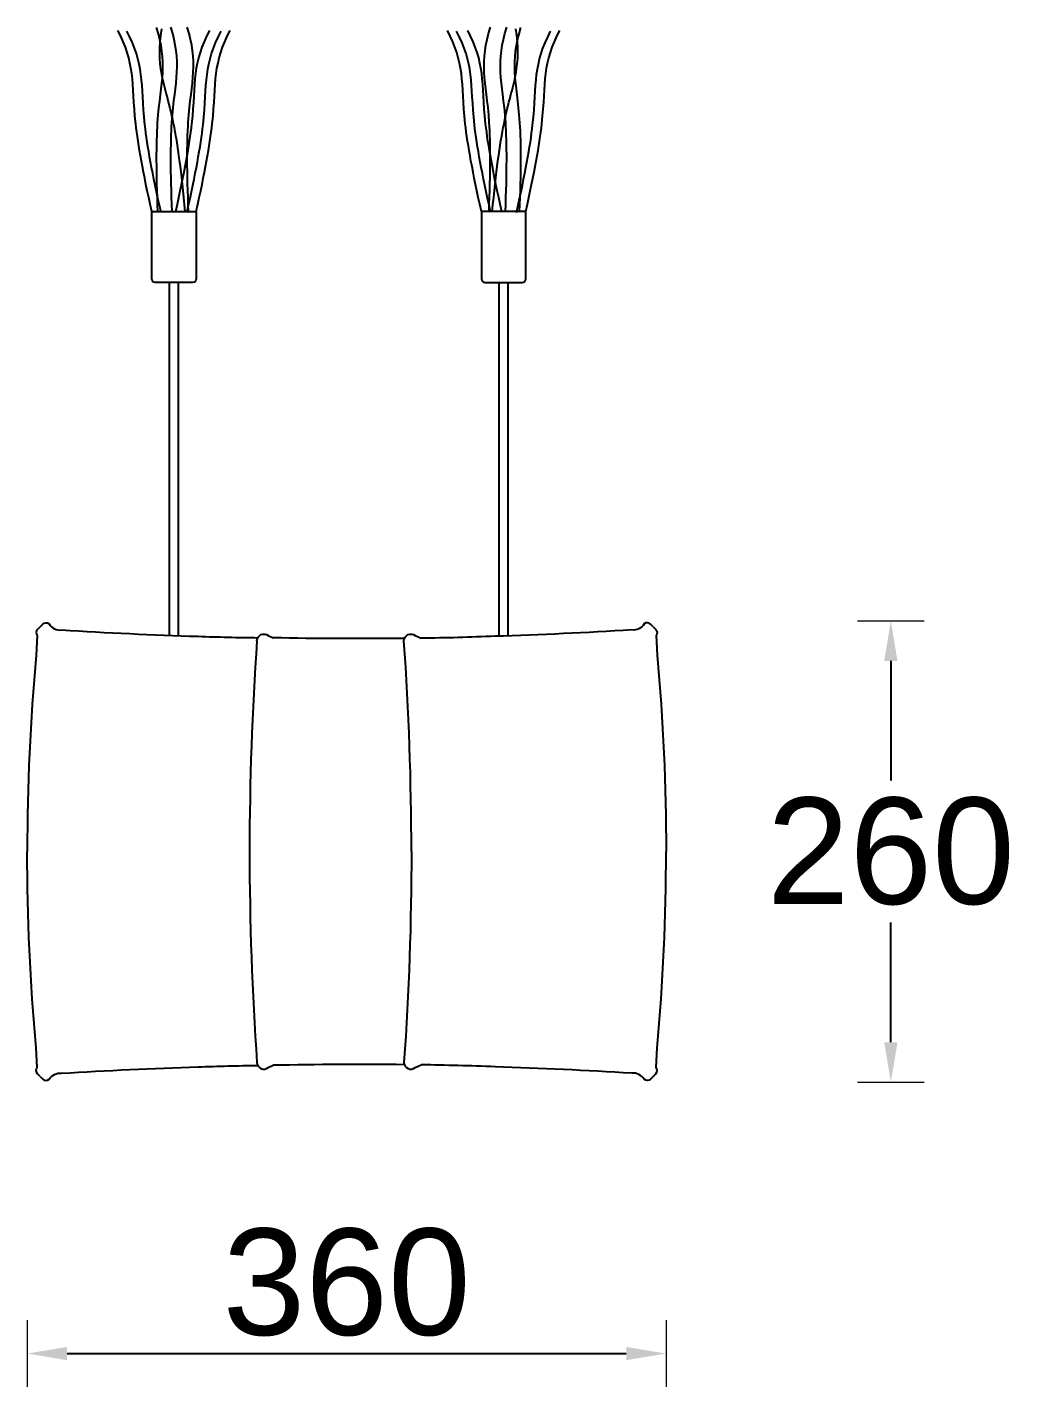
# Model space of a CAD drawing. Header units: millimetres. Extents: x 9689 to 29928, y 170 to 2690.
# Drawn here: x 21753 to 22308, y 1611 to 2378 of the extents above; entities that cross this region are included whole.
import ezdxf

# ---------------------------------------------------------------- set-up
doc = ezdxf.new("R2010")
doc.units = ezdxf.units.MM
doc.layers.add('_ARREDO', color=7, linetype='Continuous')
doc.layers.add('_QUOTE', color=1, linetype='Continuous', lineweight=9)
doc.styles.get("Standard").update_dxf_attribs({"font": 'arial.ttf'})
doc.dimstyles.new('1_1', dxfattribs={"dimscale": 15, "dimtxt": 4, "dimasz": 1.5, "dimexe": 1.25, "dimexo": 2, "dimtad": 1, "dimtih": 1, "dimtoh": 1, "dimdec": 0, "dimtxsty": 'Standard', "dimcen": 2.5, "dimclrd": 256, "dimclre": 256, "dimclrt": 256, "dimadec": 0, "dimazin": 0, "dimtfac": 1, "dimtdec": 0, "dimtmove": 0, "dimatfit": 3, "dimfxl": 1.25, "dimfxlon": 1, "dimlwe": 0, "dimarcsym": 0})

# ---------------------------------------------------------------- blocks, each defined once
blk = doc.blocks.new('*D9')
at = {"layer": '_QUOTE', "lineweight": 0, "transparency": 16777216}
for p, q in [((21753.16, 1648.77), (21753.16, 1611.27)), ((22113.16, 1648.77), (22113.16, 1611.27))]:
    blk.add_line(p, q, dxfattribs=at)
at = {"layer": '_QUOTE', "lineweight": -2, "transparency": 16777216}
blk.add_line((21775.66, 1630.02), (22090.66, 1630.02), dxfattribs=at)
at = {"layer": '_QUOTE', "transparency": 16777216}
for points in [[(21775.66, 1633.77), (21775.66, 1626.27), (21753.16, 1630.02)], [(22090.66, 1633.77), (22090.66, 1626.27), (22113.16, 1630.02)]]:
    blk.add_solid(points, dxfattribs=at)
at = {"layer": 'Defpoints', "color": 0, "transparency": 16777216}
for p in [(21753.16, 1912.95), (22113.16, 1912.95), (22113.16, 1630.02)]:
    blk.add_point(p, dxfattribs=at)
at = {"layer": '_QUOTE', "transparency": 16777216, "insert": (21933.16, 1670.05), "char_height": 60, "attachment_point": 5}
blk.add_mtext('360', dxfattribs=at)
blk = doc.blocks.new('*D2')
at = {"layer": '_QUOTE', "lineweight": 0, "transparency": 16777216}
for p, q in [((22221.03, 2042.92), (22258.53, 2042.92)), ((22221.03, 1782.98), (22258.53, 1782.98))]:
    blk.add_line(p, q, dxfattribs=at)
at = {"layer": '_QUOTE', "lineweight": -2, "transparency": 16777216}
for p, q in [((22239.78, 2020.42), (22239.78, 1952.96)), ((22239.78, 1805.48), (22239.78, 1872.94))]:
    blk.add_line(p, q, dxfattribs=at)
at = {"layer": '_QUOTE', "transparency": 16777216}
for points in [[(22236.03, 2020.42), (22243.53, 2020.42), (22239.78, 2042.92)], [(22236.03, 1805.48), (22243.53, 1805.48), (22239.78, 1782.98)]]:
    blk.add_solid(points, dxfattribs=at)
at = {"layer": 'Defpoints', "color": 0, "transparency": 16777216}
for p in [(21763.84, 2042.92), (21763.84, 1782.98), (22239.78, 1782.98)]:
    blk.add_point(p, dxfattribs=at)
at = {"layer": '_QUOTE', "transparency": 16777216, "insert": (22239.78, 1912.95), "char_height": 60, "attachment_point": 5}
blk.add_mtext('260', dxfattribs=at)

msp = doc.modelspace()

# ---------------------------------------------------------------- linework, layer by layer
at = {"layer": '_ARREDO'}
for p, q in [((21833.36708, 2034.52095), (21833.36708, 2233.72036)), ((21838.36708, 2034.35254), (21838.36708, 2233.72036)), ((22019.07292, 2034.35254), (22019.07292, 2233.72036)), ((22024.07292, 2034.52095), (22024.07292, 2233.72036))]:
    msp.add_line(p, q, dxfattribs=at)
for points in [[(21823.36708, 2235.72036), (21823.36708, 2273.72036), (21848.36708, 2273.72036), (21848.36708, 2235.72036, -0.414213562), (21846.36708, 2233.72036), (21825.36708, 2233.72036, -0.414213562)], [(22034.07292, 2235.72036), (22034.07292, 2273.72036), (22009.07292, 2273.72036), (22009.07292, 2235.72036, 0.414213562), (22011.07292, 2233.72036), (22032.07292, 2233.72036, 0.414213562)]]:
    msp.add_lwpolyline(points, format="xyb", close=True, dxfattribs=at)
for points in [[(21760.4966, 2039.65492), (21758.99751, 2038.15583, 0.388777231), (21758.8435, 2034.64269), (21758.23509, 2023.63676, 0.022934842), (21753.15511, 1912.94692, 0.022934842)], [(21760.4966, 2039.65492), (21761.99569, 2041.15402, -0.388777231), (21765.50883, 2041.30802, 0.297130026), (21772.46527, 2037.86694, 0.007341483), (21849.50893, 2034.27917, 0.005832779), (21883.05647, 2033.48675, 0.005832779)], [(22105.81362, 2039.65492), (22104.31453, 2041.15402, 0.388777231), (22100.80139, 2041.30802, -0.297130026), (22093.84495, 2037.86694, -0.007341483), (22016.80129, 2034.27917, -0.007341483), (21975.10873, 2033.16823, -0.007341483)], [(22105.81362, 2039.65492), (22107.31271, 2038.15583, -0.388777231), (22107.46672, 2034.64269), (22108.07513, 2023.63676, -0.022934842), (22113.15511, 1912.94692, -0.022934842)], [(21882.61086, 2031.74514, 0.017397328), (21878.43265, 1912.94692, 0.017397328), (21882.61086, 1794.1487)], [(21882.61086, 2031.74514, -0.630438462), (21888.98064, 2034.65874), (21891.73584, 2033.40921)], [(21965.7066, 2033.063, -0.007041084), (21891.73584, 2033.40921, -0.007041084)], [(21969.63061, 1912.94692, 0.017397328), (21965.45239, 2031.74514, -0.630438462), (21971.82217, 2034.65874), (21975.10873, 2033.16823)], [(21760.4966, 1786.23892), (21758.99751, 1787.73802, -0.388777231), (21758.8435, 1791.25115), (21758.23509, 1802.25709, -0.022934842), (21753.15511, 1912.94692, -0.022934842)], [(21969.63061, 1912.94692, -0.017397328), (21965.45239, 1794.1487, 0.630438462), (21971.82217, 1791.2351), (21975.10873, 1792.72561)], [(22105.81362, 1786.23892), (22107.31271, 1787.73802, 0.388777231), (22107.46672, 1791.25115), (22108.07513, 1802.25709, 0.022934842), (22113.15511, 1912.94692, 0.022934842)], [(21882.61086, 1794.1487, 0.630438462), (21888.98064, 1791.2351), (21891.73584, 1792.48463)], [(21760.4966, 1786.23892), (21761.99569, 1784.73983, 0.388777231), (21765.50883, 1784.58582, -0.297130026), (21772.46527, 1788.0269, -0.007341483), (21849.50893, 1791.61467, -0.005832779), (21883.05647, 1792.40709, -0.005832779)], [(21965.7066, 1792.83084, 0.007041084), (21891.73584, 1792.48463, 0.007041084)], [(22105.81362, 1786.23892), (22104.31453, 1784.73983, -0.388777231), (22100.80139, 1784.58582, 0.297130026), (22093.84495, 1788.0269, 0.007341483), (22016.80129, 1791.61467, 0.007341483), (21975.10873, 1792.72561, 0.007341483)]]:
    msp.add_lwpolyline(points, format="xyb", dxfattribs=at)
for points in [[(21823.36708, 2273.72036), (21818.48291, 2295.63714), (21812.80433, 2326.63908), (21813.24114, 2351.9646), (21808.87299, 2366.8106), (21804.17925, 2375.80292)], [(21826.81086, 2273.54961), (21825.898, 2295.98545), (21825.81736, 2327.50307), (21830.74641, 2352.34814), (21829.0852, 2367.73401), (21826.06365, 2377.41714)], [(21842.2274, 2273.59635), (21840.11294, 2295.95097), (21835.95174, 2327.19279), (21827.7243, 2351.14863), (21827.30004, 2366.6181), (21828.99112, 2376.61975)], [(21834.83871, 2273.72036), (21833.92585, 2296.1562), (21833.84522, 2327.67382), (21838.77427, 2352.51889), (21837.11306, 2367.90475), (21834.0915, 2377.58789)], [(21836.89544, 2273.72036), (21841.77961, 2295.63714), (21847.45819, 2326.63908), (21847.02138, 2351.9646), (21851.38953, 2366.8106), (21856.08327, 2375.80292)], [(21844.06223, 2273.72036), (21843.14936, 2296.1562), (21843.06873, 2327.67382), (21847.99778, 2352.51889), (21846.33657, 2367.90475), (21843.31502, 2377.58789)], [(21848.36708, 2273.72036), (21853.25124, 2295.63714), (21858.92983, 2326.63908), (21858.49302, 2351.9646), (21862.86117, 2366.8106), (21867.5549, 2375.80292)], [(22009.07292, 2273.72036), (22004.18876, 2295.63714), (21998.51018, 2326.63908), (21998.94699, 2351.9646), (21994.57884, 2366.8106), (21989.8851, 2375.80292)], [(22020.54456, 2273.72036), (22015.66039, 2295.63714), (22009.98181, 2326.63908), (22010.41862, 2351.9646), (22006.05047, 2366.8106), (22001.35673, 2375.80292)], [(22013.37778, 2273.72036), (22014.29064, 2296.1562), (22014.37127, 2327.67382), (22009.44222, 2352.51889), (22011.10343, 2367.90475), (22014.12499, 2377.58789)], [(22015.2126, 2273.59635), (22017.32707, 2295.95097), (22021.48827, 2327.19279), (22029.71571, 2351.14863), (22030.13997, 2366.6181), (22028.44889, 2376.61975)], [(22022.60129, 2273.72036), (22023.51415, 2296.1562), (22023.59479, 2327.67382), (22018.66574, 2352.51889), (22020.32695, 2367.90475), (22023.3485, 2377.58789)], [(22030.62914, 2273.54961), (22031.54201, 2295.98545), (22031.62264, 2327.50307), (22026.69359, 2352.34814), (22028.3548, 2367.73401), (22031.37635, 2377.41714)], [(22034.07292, 2273.72036), (22038.95709, 2295.63714), (22044.63567, 2326.63908), (22044.19886, 2351.9646), (22048.56701, 2366.8106), (22053.26075, 2375.80292)], [(21828.55663, 2273.1743), (21823.67246, 2295.09108), (21817.99388, 2326.09302), (21818.43069, 2351.41855), (21814.06254, 2366.26455), (21809.3688, 2375.25686)], [(21843.17753, 2273.1743), (21848.0617, 2295.09108), (21853.74028, 2326.09302), (21853.30347, 2351.41855), (21857.67162, 2366.26455), (21862.36536, 2375.25686)], [(22014.26247, 2273.1743), (22009.37831, 2295.09108), (22003.69972, 2326.09302), (22004.13653, 2351.41855), (21999.76838, 2366.26455), (21995.07465, 2375.25686)], [(22028.88338, 2273.1743), (22033.76754, 2295.09108), (22039.44613, 2326.09302), (22039.00932, 2351.41855), (22043.37747, 2366.26455), (22048.0712, 2375.25686)]]:
    msp.add_open_spline(points, degree=3, dxfattribs=at)

# ---------------------------------------------------------------- dimensions: what is measured, and where the dimension line sits
at = {"layer": '_QUOTE'}
dim = msp.add_linear_dim(base=(22239.78228, 1782.97741), p1=(21763.83633, 2042.91643), p2=(21763.83633, 1782.97741), angle=90, dimstyle='1_1', dxfattribs=at)
dim.commit()
dim.dimension.update_dxf_attribs({"geometry": '*D2', "text_midpoint": (22239.78228, 1912.94692), "dimtype": 160})
dim = msp.add_linear_dim(base=(22113.15511, 1630.02486), p1=(21753.15511, 1912.94692), p2=(22113.15511, 1912.94692), dimstyle='1_1', dxfattribs=at)
dim.commit()
dim.dimension.update_dxf_attribs({"geometry": '*D9', "text_midpoint": (21933.15511, 1670.0547)})

doc.saveas('drawing.dxf')
